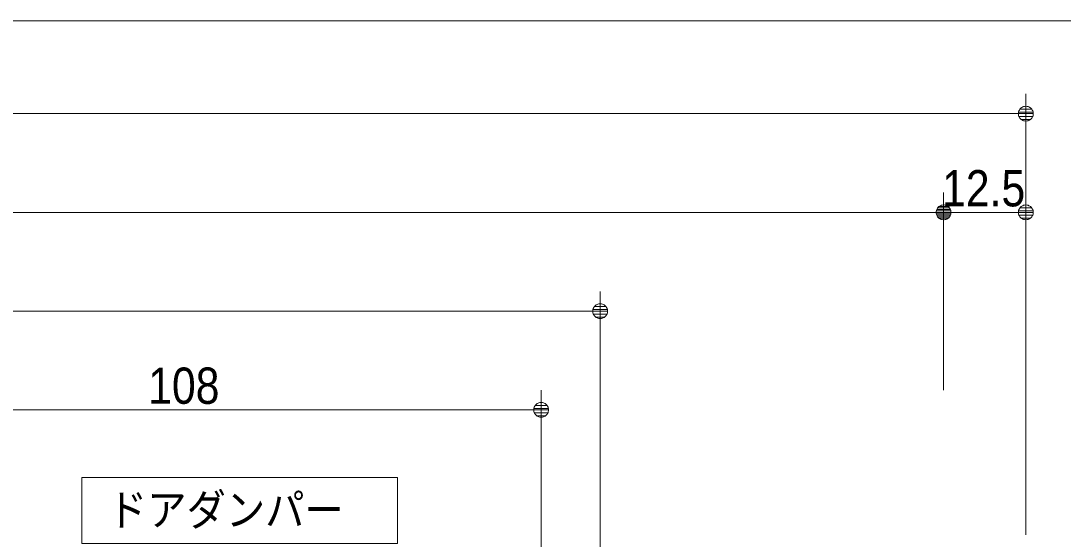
# Model space of a CAD drawing. Units: millimetres, scale not verified, with parts at other scales. Extents: x -4547 to 4547, y -2284 to 2284.
# Drawn here: x -2355 to -1562, y 1684 to 2078 of the extents above; entities that cross this region are included whole.
import ezdxf
from ezdxf.enums import TextEntityAlignment as Align

# ---------------------------------------------------------------- set-up
doc = ezdxf.new("R2010")
doc.units = ezdxf.units.MM
doc.header["$LTSCALE"] = 20
for name, color, linetype, lineweight in [('0-2_0', 7, 'Continuous', 9), ('0-3_2寸法-3', 7, 'Continuous', 9), ('0-4_2寸法-1', 7, 'Continuous', 9), ('0-5_1図面枠', 7, 'Continuous', 9)]:
    doc.layers.add(name, color=color, linetype=linetype, lineweight=lineweight)
doc.styles.add('ＭＳ ゴシック', font='')
doc.styles.add('ＭＳ Ｐゴシック', font='')
doc.styles.get('ＭＳ ゴシック').set_extended_font_data('MS Gothic')
doc.styles.get('ＭＳ Ｐゴシック').set_extended_font_data('MS PGothic')

# ---------------------------------------------------------------- blocks, each defined once
blk = doc.blocks.new('_Dot')
at = {"layer": '0-2_0'}
for p, q in [((-10, 0), (-20, 0)), ((9.78, 2), (-9.78, 2)), ((7.99, 6), (-7.99, 6)), ((9.16, -3.98), (-9.16, -3.98)), ((6, -7.98), (-6, -7.98))]:
    blk.add_line(p, q, dxfattribs=at)
for points in [[(10, 0), (9.92, 1.25), (9.69, 2.49), (9.3, 3.68), (8.76, 4.82), (8.09, 5.88), (7.29, 6.85), (6.37, 7.71), (5.36, 8.44), (4.26, 9.05), (3.09, 9.51), (1.87, 9.82), (0.63, 9.98), (-0.63, 9.98), (-1.87, 9.82), (-3.09, 9.51), (-4.26, 9.05), (-5.36, 8.44), (-6.37, 7.71), (-7.29, 6.85), (-8.09, 5.88), (-8.76, 4.82), (-9.3, 3.68), (-9.69, 2.49), (-9.92, 1.25), (-10, 0), (0, 0)], [(-10, 0), (-9.92, -1.25), (-9.69, -2.49), (-9.3, -3.68), (-8.76, -4.82), (-8.09, -5.88), (-7.29, -6.85), (-6.37, -7.71), (-5.36, -8.44), (-4.26, -9.05), (-3.09, -9.51), (-1.87, -9.82), (-0.63, -9.98), (0.63, -9.98), (1.87, -9.82), (3.09, -9.51), (4.26, -9.05), (5.36, -8.44), (6.37, -7.71), (7.29, -6.85), (8.09, -5.88), (8.76, -4.82), (9.3, -3.68), (9.69, -2.49), (9.92, -1.25), (10, 0), (0, 0)]]:
    blk.add_lwpolyline(points, close=True, dxfattribs=at)
blk = doc.blocks.new('グループ-140')
at = {"layer": '0-5_1図面枠'}
blk.add_lwpolyline([(-60000, 41550), (60000, 41550), (60000, -41550), (-60000, -41550)], close=True, dxfattribs=at)
blk = doc.blocks.new('図面枠')
at = {"layer": '0-5_1図面枠'}
blk.add_blockref('グループ-140', (0, 0), dxfattribs=at)

msp = doc.modelspace()

# ---------------------------------------------------------------- linework, layer by layer
at = {"layer": '0-3_2寸法-3'}
msp.add_lwpolyline([(-2308.37, 1730.5), (-2068.37, 1730.5), (-2068.37, 1680.5), (-2308.37, 1680.5)], close=True, dxfattribs=at)
at = {"layer": '0-4_2寸法-1'}
for p, q in [((-1590.62, 1947), (-1590.62, 2022)), ((-3471.87, 2007), (-1601.88, 2007)), ((-1653.12, 1797), (-1653.12, 1947)), ((-1653.12, 1797), (-1653.12, 1947)), ((-1590.62, 1687), (-1590.62, 1947)), ((-3409.37, 1932), (-1664.38, 1932)), ((-1601.88, 1932), (-1641.87, 1932)), ((-1914.24, 1647.41), (-1914.24, 1872)), ((-3409.37, 1857), (-1925.49, 1857)), ((-1959.1, 1487.5), (-1959.1, 1797)), ((-2487.85, 1782), (-1970.36, 1782))]:
    msp.add_line(p, q, dxfattribs=at)

# ---------------------------------------------------------------- block references
at = {"layer": '0-4_2寸法-1', "xscale": 0.5627563, "yscale": 0.5627563}
for p in [(-1590.62, 2007), (-1653.12, 1932), (-1590.62, 1932), (-1914.24, 1857), (-1959.1, 1782)]:
    msp.add_blockref('_Dot', p, dxfattribs=at)
at = {"layer": '0-4_2寸法-1', "xscale": 0.5627563, "yscale": 0.5627563, "rotation": 180}
msp.add_blockref('_Dot', (-1653.12, 1932), dxfattribs=at)
at = {"layer": '0-5_1図面枠', "xscale": 0.05, "yscale": 0.05}
msp.add_blockref('図面枠', (-1340.62, 0), dxfattribs=at)

# ---------------------------------------------------------------- texts
at = {"layer": '0-3_2寸法-3', "style": 'ＭＳ ゴシック', "width": 0.9}
msp.add_text('ドアダンパー', height=24.34, dxfattribs=at).set_placement((-2288.43, 1686.61), align=Align.BOTTOM_LEFT)
at = {"layer": '0-4_2寸法-1', "style": 'ＭＳ Ｐゴシック', "width": 0.9}
for s, p in [('12.5', (-1654.28, 1928.28)), ('108', (-2257.84, 1778.28))]:
    msp.add_text(s, height=27.57, dxfattribs=at).set_placement(p, align=Align.BOTTOM_LEFT)

doc.saveas('drawing.dxf')
